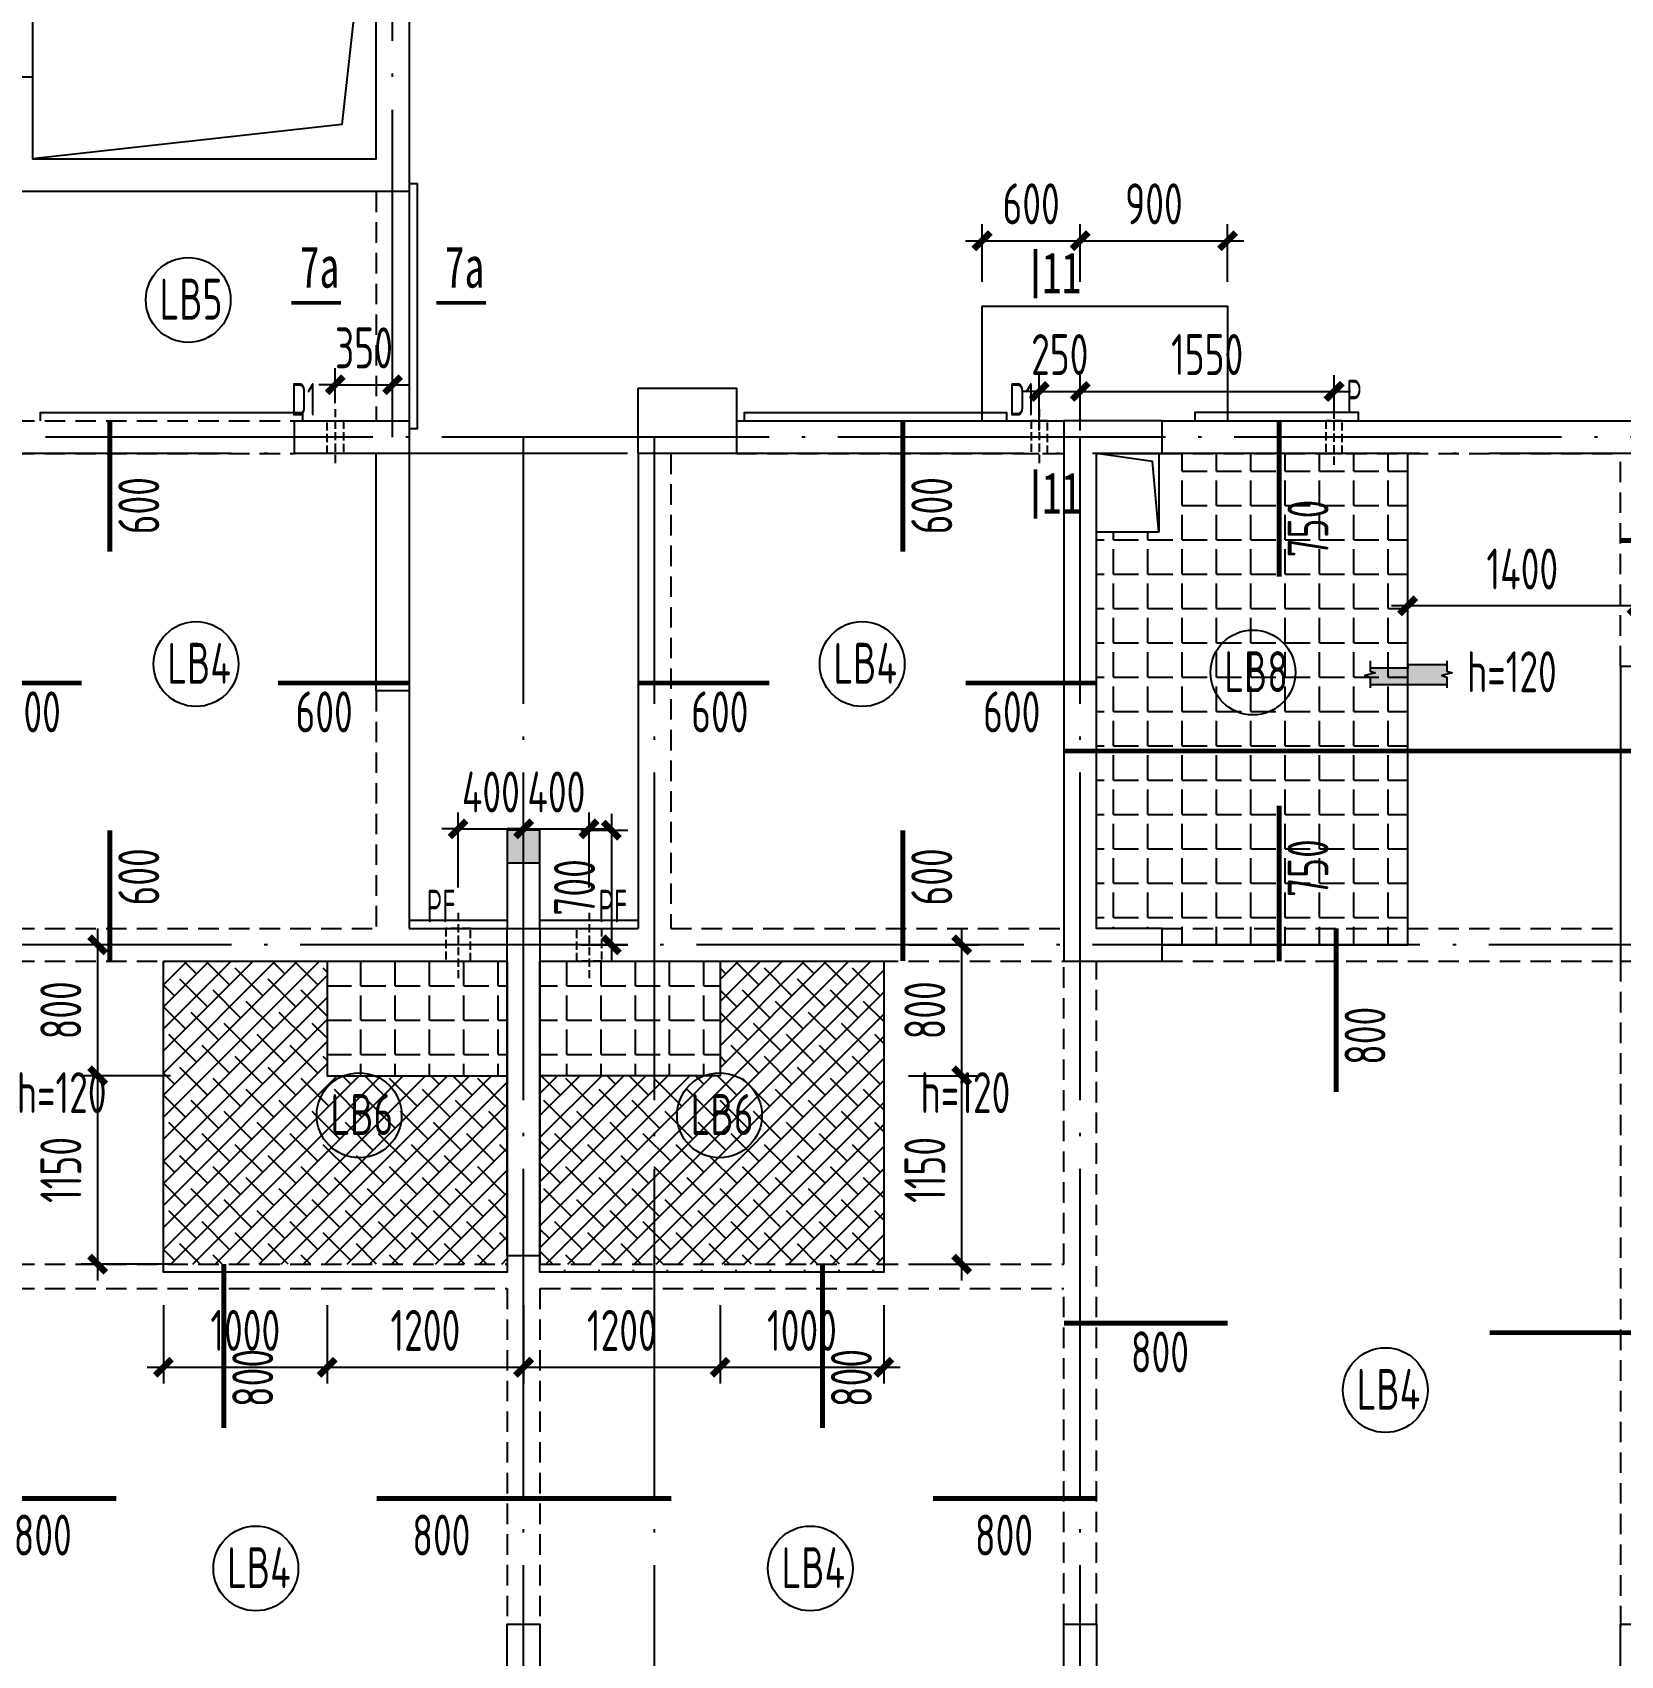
# Model space of a CAD drawing. Extents: x -173820 to 521180, y -715739 to 158231.
# Drawn here: x 18530 to 28230, y 70069 to 79982 of the extents above; entities that cross this region are included whole.
import ezdxf
from ezdxf.enums import TextEntityAlignment as Align

# ---------------------------------------------------------------- set-up
doc = ezdxf.new("R2010")
doc.units = 0
doc.header["$LTSCALE"] = 1000
for name, pattern in [('DASH', [0.35, 0.25, -0.1]), ('DOTE', [2.42, 2, -0.2, 0.02, -0.2]), ('HIDDEN2', [0.1875, 0.125, -0.0625])]:
    doc.linetypes.add(name, pattern=pattern)
for name, color, linetype in [('A-线脚看线', 9, 'Continuous'), ('A-设备穿墙洞', 161, 'Continuous'), ('AXIS', 1, 'DOTE'), ('DIM', 3, 'Continuous'), ('DIM1', 3, 'Continuous'), ('JG1', 3, 'Continuous'), ('填充', 8, 'Continuous'), ('墙', 6, 'Continuous'), ('挑板', 3, 'Continuous'), ('板筋', 6, 'Continuous'), ('柱', 2, 'Continuous'), ('梁', 4, 'HIDDEN2'), ('模板线', 3, 'Continuous'), ('洞口', 5, 'Continuous'), ('钢筋_文字', 7, 'Continuous'), ('钢筋长度标注', 7, 'Continuous')]:
    doc.layers.add(name, color=color, linetype=linetype)
doc.styles.add('TSSD_BOLD', font='tssdeng2.shx', dxfattribs={"width": 0.7, "height": 250, "bigfont": 'CHINA.shx'})
doc.styles.add('TSSD_Dimension', font='tssdeng.shx', dxfattribs={"width": 0.7, "bigfont": 'Hztxt.shx'})
doc.styles.add('zzt', font='tssdeng.shx', dxfattribs={"width": 0.7, "height": 300, "bigfont": 'tssdchn.shx'})
doc.styles.add('钢筋长度', font='tssdeng.shx', dxfattribs={"width": 0.7, "height": 300, "bigfont": 'tssdchn.shx'})
doc.styles.add('黑体', font='simhei.ttf', dxfattribs={"width": 0.8})
doc.dimstyles.new('TSSD_100_100', dxfattribs={"dimtxt": 250, "dimasz": 100, "dimexe": 100, "dimexo": 250, "dimgap": 100, "dimtad": 1, "dimdec": 0, "dimzin": 0, "dimdsep": 46, "dimtxsty": 'TSSD_Dimension', "dimblk": 'ARCHTICK', "dimcen": 0, "dimdle": 100, "dimclrd": 3, "dimclre": 3, "dimclrt": 7, "dimadec": 0, "dimazin": 0, "dimtfac": 1, "dimtdec": 0, "dimtix": 1, "dimtmove": 2, "dimatfit": 3, "dimfxl": 0, "dimtolj": 1, "dimtzin": 0, "dimarcsym": 0})
pattern_1 = [(0, (-5670, 68710), (0, 209.55), [152.4, -57.15]), (90, (-5670, 68710), (-209.55, 1e-14), [152.4, -57.15])]
pattern_2 = [(45, (0, 68710), (-67.35192, 67.35192), []), (135, (0, 68710), (-202.05576, 67.35192), [238.125, -142.875])]
pattern_3 = [(0, (-3e-11, 68710), (0, 209.55), [152.4, -57.15]), (90, (-3e-11, 68710), (-209.55, 1e-14), [152.4, -57.15])]

# ---------------------------------------------------------------- blocks, each defined once
blk = doc.blocks.new('_ArchTick')
at = {"color": 4, "linetype": 'ByBlock', "const_width": 0.4}
blk.add_lwpolyline([(-0.5, -0.5), (0.5, 0.5)], dxfattribs=at)
blk = doc.blocks.new('*D1277')
at = {"layer": 'Defpoints', "color": 0}
for p in [(26930, 76480), (26930, 75830), (28330, 75830)]:
    blk.add_point(p, dxfattribs=at)
at = {"layer": 'DIM', "color": 3, "lineweight": -2}
for p, q in [((26930, 76080), (26930, 76580)), ((28330, 76080), (28330, 76580)), ((28430, 76480), (26830, 76480))]:
    blk.add_line(p, q, dxfattribs=at)
at = {"layer": 'DIM', "color": 3, "lineweight": -2, "xscale": 100, "yscale": 100, "zscale": 100, "rotation": 180}
blk.add_blockref('_ArchTick', (26930, 76480), dxfattribs=at)
at = {"layer": 'DIM', "color": 3, "lineweight": -2, "xscale": 100, "yscale": 100, "zscale": 100}
blk.add_blockref('_ArchTick', (28330, 76480), dxfattribs=at)
at = {"layer": 'DIM', "color": 7, "insert": (27630, 76705), "char_height": 250, "attachment_point": 5, "style": 'TSSD_Dimension'}
blk.add_mtext('\\A1;1400', dxfattribs=at)
blk = doc.blocks.new('*D1258')
at = {"layer": 'Defpoints', "color": 0}
for p in [(24930, 78710), (24330, 78209.2), (24930, 78209.2)]:
    blk.add_point(p, dxfattribs=at)
at = {"layer": 'DIM', "color": 3, "lineweight": -2}
for p, q in [((24330, 78459.2), (24330, 78810)), ((24930, 78459.2), (24930, 78810)), ((24230, 78710), (25030, 78710))]:
    blk.add_line(p, q, dxfattribs=at)
at = {"layer": 'DIM', "color": 3, "lineweight": -2, "xscale": 100, "yscale": 100, "zscale": 100, "rotation": 180}
blk.add_blockref('_ArchTick', (24330, 78710), dxfattribs=at)
at = {"layer": 'DIM', "color": 3, "lineweight": -2, "xscale": 100, "yscale": 100, "zscale": 100}
blk.add_blockref('_ArchTick', (24930, 78710), dxfattribs=at)
at = {"layer": 'DIM', "color": 7, "insert": (24630, 78935), "char_height": 250, "attachment_point": 5, "style": 'TSSD_Dimension'}
blk.add_mtext('\\A1;600', dxfattribs=at)
blk = doc.blocks.new('*D1257')
at = {"layer": 'Defpoints', "color": 0}
for p in [(25830, 78710), (24930, 78209.2), (25830, 78209.2)]:
    blk.add_point(p, dxfattribs=at)
at = {"layer": 'DIM', "color": 3, "lineweight": -2}
for p, q in [((24930, 78459.2), (24930, 78810)), ((25830, 78459.2), (25830, 78810)), ((24830, 78710), (25930, 78710))]:
    blk.add_line(p, q, dxfattribs=at)
at = {"layer": 'DIM', "color": 3, "lineweight": -2, "xscale": 100, "yscale": 100, "zscale": 100, "rotation": 180}
blk.add_blockref('_ArchTick', (24930, 78710), dxfattribs=at)
at = {"layer": 'DIM', "color": 3, "lineweight": -2, "xscale": 100, "yscale": 100, "zscale": 100}
blk.add_blockref('_ArchTick', (25830, 78710), dxfattribs=at)
at = {"layer": 'DIM', "color": 7, "insert": (25380, 78935), "char_height": 250, "attachment_point": 5, "style": 'TSSD_Dimension'}
blk.add_mtext('\\A1;900', dxfattribs=at)
blk = doc.blocks.new('*D1194')
at = {"layer": 'Defpoints', "color": 0}
for p in [(21630, 75110, 0), (21630, 74410), (22066, 74410)]:
    blk.add_point(p, dxfattribs=at)
at = {"layer": 'DIM', "color": 3, "lineweight": -2}
for p, q in [((22066, 75210), (22066, 74310)), ((21880, 75110), (22166, 75110)), ((21880, 74410), (22166, 74410))]:
    blk.add_line(p, q, dxfattribs=at)
at = {"layer": 'DIM', "color": 3, "lineweight": -2, "xscale": 100, "yscale": 100, "zscale": 100}
for p, rotation in [((22066, 75110), 90), ((22066, 74410), 270)]:
    blk.add_blockref('_ArchTick', p, dxfattribs=dict(at, rotation=rotation))
at = {"layer": 'DIM', "color": 7, "insert": (21841, 74760), "char_height": 250, "attachment_point": 5, "rotation": 90, "style": 'TSSD_Dimension'}
blk.add_mtext('\\A1;700', dxfattribs=at)
blk = doc.blocks.new('$1292675')
at = {"layer": 'JG1'}
blk.add_hatch(color=8, dxfattribs=at).paths.add_polyline_path([(502.1, 20), (502.1, 63.7), (470, 74.2), (534.2, 90.8), (502.1, 101.2), (502.1, 140), (262.1, 140), (262.1, 120), (32.1, 120), (32.1, 101.2), (64.2, 90.8), (0, 74.2), (32.1, 63.7), (32.1, 20)])
for p, q in [((262.1, 120), (32.1, 120)), ((502.1, 140), (262.1, 140)), ((262.1, 140), (262.1, 120)), ((32.1, 20), (502.1, 20))]:
    blk.add_line(p, q, dxfattribs=at)
for points in [[(32.1, 165), (32.1, 101.2), (64.2, 90.8), (0, 74.2), (32.1, 63.7), (32.1, 0)], [(502.1, 165), (502.1, 101.2), (534.2, 90.8), (470, 74.2), (502.1, 63.7), (502.1, 0)]]:
    blk.add_lwpolyline(points, dxfattribs=at)
blk = doc.blocks.new('*D1089')
at = {"layer": 'Defpoints', "color": 0}
for p in [(19330, 72460), (20330, 72460), (20330, 71830)]:
    blk.add_point(p, dxfattribs=at)
at = {"layer": 'DIM', "color": 3, "lineweight": -2}
for p, q in [((19330, 72210), (19330, 71730)), ((20330, 72210), (20330, 71730)), ((19230, 71830), (20430, 71830))]:
    blk.add_line(p, q, dxfattribs=at)
at = {"layer": 'DIM', "color": 3, "lineweight": -2, "xscale": 100, "yscale": 100, "zscale": 100, "rotation": 180}
blk.add_blockref('_ArchTick', (19330, 71830), dxfattribs=at)
at = {"layer": 'DIM', "color": 3, "lineweight": -2, "xscale": 100, "yscale": 100, "zscale": 100}
blk.add_blockref('_ArchTick', (20330, 71830), dxfattribs=at)
at = {"layer": 'DIM', "color": 7, "insert": (19830, 72055), "char_height": 250, "attachment_point": 5, "style": 'TSSD_Dimension'}
blk.add_mtext('\\A1;1000', dxfattribs=at)
blk = doc.blocks.new('*D1088')
at = {"layer": 'Defpoints', "color": 0}
for p in [(21530, 72460), (22730, 72460), (22730, 71830)]:
    blk.add_point(p, dxfattribs=at)
at = {"layer": 'DIM', "color": 3, "lineweight": -2}
for p, q in [((21530, 72210), (21530, 71730)), ((22730, 72210), (22730, 71730)), ((21430, 71830), (22830, 71830))]:
    blk.add_line(p, q, dxfattribs=at)
at = {"layer": 'DIM', "color": 3, "lineweight": -2, "xscale": 100, "yscale": 100, "zscale": 100, "rotation": 180}
blk.add_blockref('_ArchTick', (21530, 71830), dxfattribs=at)
at = {"layer": 'DIM', "color": 3, "lineweight": -2, "xscale": 100, "yscale": 100, "zscale": 100}
blk.add_blockref('_ArchTick', (22730, 71830), dxfattribs=at)
at = {"layer": 'DIM', "color": 7, "insert": (22130, 72055), "char_height": 250, "attachment_point": 5, "style": 'TSSD_Dimension'}
blk.add_mtext('\\A1;1200', dxfattribs=at)
blk = doc.blocks.new('*D1087')
at = {"layer": 'Defpoints', "color": 0}
for p in [(18928.5, 73610), (19622.6, 73610), (19622.6, 72460)]:
    blk.add_point(p, dxfattribs=at)
at = {"layer": 'DIM', "color": 3, "lineweight": -2}
for p, q in [((18928.5, 72360), (18928.5, 73710)), ((19372.6, 73610), (18828.5, 73610)), ((19372.6, 72460), (18828.5, 72460))]:
    blk.add_line(p, q, dxfattribs=at)
at = {"layer": 'DIM', "color": 3, "lineweight": -2, "xscale": 100, "yscale": 100, "zscale": 100}
for p, rotation in [((18928.5, 73610), 90), ((18928.5, 72460), 270)]:
    blk.add_blockref('_ArchTick', p, dxfattribs=dict(at, rotation=rotation))
at = {"layer": 'DIM', "color": 7, "insert": (18703.5, 73035), "char_height": 250, "attachment_point": 5, "rotation": 90, "style": 'TSSD_Dimension'}
blk.add_mtext('\\A1;1150', dxfattribs=at)
blk = doc.blocks.new('*D1086')
at = {"layer": 'Defpoints', "color": 0}
for p in [(18928.5, 74410), (19622.6, 74410), (19622.6, 73610)]:
    blk.add_point(p, dxfattribs=at)
at = {"layer": 'DIM', "color": 3, "lineweight": -2}
for p, q in [((18928.5, 73510), (18928.5, 74510)), ((19372.6, 74410), (18828.5, 74410)), ((19372.6, 73610), (18828.5, 73610))]:
    blk.add_line(p, q, dxfattribs=at)
at = {"layer": 'DIM', "color": 3, "lineweight": -2, "xscale": 100, "yscale": 100, "zscale": 100}
for p, rotation in [((18928.5, 74410), 90), ((18928.5, 73610), 270)]:
    blk.add_blockref('_ArchTick', p, dxfattribs=dict(at, rotation=rotation))
at = {"layer": 'DIM', "color": 7, "insert": (18703.5, 74010), "char_height": 250, "attachment_point": 5, "rotation": 90, "style": 'TSSD_Dimension'}
blk.add_mtext('\\A1;800', dxfattribs=at)
blk = doc.blocks.new('*D1085')
at = {"layer": 'Defpoints', "color": 0}
for p in [(23630.5, 73610), (24205.8, 73610), (23630.5, 72460)]:
    blk.add_point(p, dxfattribs=at)
at = {"layer": 'DIM', "color": 3, "lineweight": -2}
for p, q in [((24205.8, 72360), (24205.8, 73710)), ((23880.5, 73610), (24305.8, 73610)), ((23880.5, 72460), (24305.8, 72460))]:
    blk.add_line(p, q, dxfattribs=at)
at = {"layer": 'DIM', "color": 3, "lineweight": -2, "xscale": 100, "yscale": 100, "zscale": 100}
for p, rotation in [((24205.8, 73610), 90), ((24205.8, 72460), 270)]:
    blk.add_blockref('_ArchTick', p, dxfattribs=dict(at, rotation=rotation))
at = {"layer": 'DIM', "color": 7, "insert": (23980.8, 73035), "char_height": 250, "attachment_point": 5, "rotation": 90, "style": 'TSSD_Dimension'}
blk.add_mtext('\\A1;1150', dxfattribs=at)
blk = doc.blocks.new('*D1084')
at = {"layer": 'Defpoints', "color": 0}
for p in [(23630.5, 74410), (24205.8, 74410), (23630.5, 73610)]:
    blk.add_point(p, dxfattribs=at)
at = {"layer": 'DIM', "color": 3, "lineweight": -2}
for p, q in [((24205.8, 73510), (24205.8, 74510)), ((23880.5, 74410), (24305.8, 74410)), ((23880.5, 73610), (24305.8, 73610))]:
    blk.add_line(p, q, dxfattribs=at)
at = {"layer": 'DIM', "color": 3, "lineweight": -2, "xscale": 100, "yscale": 100, "zscale": 100}
for p, rotation in [((24205.8, 74410), 90), ((24205.8, 73610), 270)]:
    blk.add_blockref('_ArchTick', p, dxfattribs=dict(at, rotation=rotation))
at = {"layer": 'DIM', "color": 7, "insert": (23980.8, 74010), "char_height": 250, "attachment_point": 5, "rotation": 90, "style": 'TSSD_Dimension'}
blk.add_mtext('\\A1;800', dxfattribs=at)
blk = doc.blocks.new('*D1083')
at = {"layer": 'Defpoints', "color": 0}
for p in [(20330, 72460), (21530, 72460), (21530, 71830)]:
    blk.add_point(p, dxfattribs=at)
at = {"layer": 'DIM', "color": 3, "lineweight": -2}
for p, q in [((20330, 72210), (20330, 71730)), ((21530, 72210), (21530, 71730)), ((20230, 71830), (21630, 71830))]:
    blk.add_line(p, q, dxfattribs=at)
at = {"layer": 'DIM', "color": 3, "lineweight": -2, "xscale": 100, "yscale": 100, "zscale": 100, "rotation": 180}
blk.add_blockref('_ArchTick', (20330, 71830), dxfattribs=at)
at = {"layer": 'DIM', "color": 3, "lineweight": -2, "xscale": 100, "yscale": 100, "zscale": 100}
blk.add_blockref('_ArchTick', (21530, 71830), dxfattribs=at)
at = {"layer": 'DIM', "color": 7, "insert": (20930, 72055), "char_height": 250, "attachment_point": 5, "style": 'TSSD_Dimension'}
blk.add_mtext('\\A1;1200', dxfattribs=at)
blk = doc.blocks.new('*D1082')
at = {"layer": 'Defpoints', "color": 0}
for p in [(22730, 72460), (23730, 72460), (23730, 71830)]:
    blk.add_point(p, dxfattribs=at)
at = {"layer": 'DIM', "color": 3, "lineweight": -2}
for p, q in [((22730, 72210), (22730, 71730)), ((23730, 72210), (23730, 71730)), ((22630, 71830), (23830, 71830))]:
    blk.add_line(p, q, dxfattribs=at)
at = {"layer": 'DIM', "color": 3, "lineweight": -2, "xscale": 100, "yscale": 100, "zscale": 100, "rotation": 180}
blk.add_blockref('_ArchTick', (22730, 71830), dxfattribs=at)
at = {"layer": 'DIM', "color": 3, "lineweight": -2, "xscale": 100, "yscale": 100, "zscale": 100}
blk.add_blockref('_ArchTick', (23730, 71830), dxfattribs=at)
at = {"layer": 'DIM', "color": 7, "insert": (23230, 72055), "char_height": 250, "attachment_point": 5, "style": 'TSSD_Dimension'}
blk.add_mtext('\\A1;1000', dxfattribs=at)
blk = doc.blocks.new('$18727')
at = {"layer": '模板线', "color": 4, "const_width": 22.7}
for points in [[(0, 1647.6), (0, 1345.2)], [(0, 302.4), (0, 0)]]:
    blk.add_lwpolyline(points, dxfattribs=at)
at = {"layer": '模板线', "color": 0, "style": '黑体', "width": 0.7}
for p in [(160, 1503.2), (160, 158)]:
    blk.add_text('11', height=252, dxfattribs=at).set_placement(p, align=Align.MIDDLE_CENTER)
blk = doc.blocks.new('$1109386')
at = {"layer": '模板线', "color": 4, "const_width": 22.7}
for points in [[(0, 0), (302.4, 0)], [(885.9, 0), (1188.3, 0)]]:
    blk.add_lwpolyline(points, dxfattribs=at)
at = {"layer": '模板线', "color": 0, "style": '黑体', "width": 0.7}
for p in [(171.6, 219.9), (1057.4, 219.9)]:
    blk.add_text('7a', height=252, dxfattribs=at).set_placement(p, align=Align.MIDDLE_CENTER)
blk = doc.blocks.new('$1783196')
at = {"layer": 'AXIS'}
for p, q in [((31634.9, 14788.4), (31634.9, 27859.5)), ((46034.9, 14788.3), (4360, 14788.3)), ((32434.9, 3480), (32434.9, 14788.3)), ((33234.9, 3480), (33234.9, 14788.3)), ((35834.9, 3480), (35834.9, 14788.3)), ((54849.9, 14688.3), (4360, 14688.3)), ((54849.9, 11688.3), (4360, 11688.3))]:
    blk.add_line(p, q, dxfattribs=at)
blk = doc.blocks.new('$1466424')
at = {"layer": '板筋', "const_width": 30}
for points in [[(24773.2, 9803.7), (24773.2, 10603.7)], [(29616.6, 9803.7), (29616.6, 10603.7)], [(31914.6, 9652.5), (31914.6, 10602.5)], [(34000, 9872.9), (34700, 9872.9)], [(23800.1, 9002.6), (24600.1, 9002.6)], [(25800.1, 9002.7), (26600.1, 9002.7)], [(28000, 9002.6), (28800, 9002.6)], [(30000, 9002.7), (30800, 9002.7)], [(30599.9, 8587.1), (34200, 8587.1)], [(31914.6, 7302.5), (31914.6, 8252.5)], [(24773.2, 7303.7), (24773.2, 8103.7)], [(29616.6, 7303.7), (29616.6, 8103.7)], [(32263.1, 6503.7), (32263.1, 7503.7)], [(30599.9, 5093.6), (31599.9, 5093.6)], [(33200.1, 5035), (35000.1, 5035)], [(23812.3, 4022.8), (24812.3, 4022.8)], [(26401.5, 4022.8), (28201.5, 4022.8)], [(29800.1, 4022.7), (30800.1, 4022.7)]]:
    blk.add_lwpolyline(points, dxfattribs=at)
at = {"layer": '板筋', "const_width": 30, "elevation": 0}
for points in [[(25469, 4453.7), (25469, 5453.7)], [(29125.9, 4453.7), (29125.9, 5453.7)]]:
    blk.add_lwpolyline(points, dxfattribs=at)
at = {"layer": '钢筋_文字'}
for centre in [(25251.5, 11341.8, 0), (25299.1, 9117.9, 0), (29367.8, 9117.9, 0), (31754.6, 9066.8, 0), (26295.6, 6362.4, 0), (28496.3, 6362.4, 0), (32563.8, 4684.1, 0), (25664.5, 3595, 0), (29050.8, 3595, 0)]:
    blk.add_circle(centre, 259.2, dxfattribs=at)
at = {"layer": '钢筋_文字', "style": 'TSSD_BOLD', "width": 0.7}
for s, p in [('LB5', (25076.5, 11221.6, 0)), ('LB4', (25124.1, 8997.8, 0)), ('LB4', (29192.8, 8997.8, 0)), ('LB8', (31579.6, 8946.6, 0)), ('LB6', (26120.6, 6242.2, 0)), ('LB6', (28321.3, 6242.2, 0)), ('LB4', (32388.8, 4563.9, 0)), ('LB4', (25489.5, 3474.8, 0)), ('LB4', (28875.8, 3474.8, 0))]:
    blk.add_text(s, height=250, dxfattribs=at).set_placement(p)
at = {"layer": '钢筋_文字', "color": 7, "linetype": 'Continuous', "style": 'TSSD_BOLD', "width": 0.7}
for p in [(32955.9, 8945.8, 0), (24098, 6375.8, 0), (29618, 6375.8, 0)]:
    blk.add_text(' h=120', height=250, dxfattribs=at).set_placement(p)
at = {"layer": '钢筋长度标注', "style": '钢筋长度', "width": 0.7}
for s, p in [('600', (25074.7, 9910.4)), ('600', (29918.1, 9910.4)), ('750', (32216.1, 9769.3)), ('750', (32216.1, 7695.8)), ('600', (25074.7, 7643.4)), ('600', (29918.1, 7643.4)), ('800', (32564.6, 6670.4)), ('800', (25770.5, 4580.9, 0)), ('800', (29427.4, 4580.9, 0))]:
    blk.add_text(s, height=250, rotation=90, dxfattribs=at).set_placement(p)
for s, p in [('600', (24123.8, 8701.1)), ('600', (25906.8, 8701.1)), ('600', (28323.7, 8701.1)), ('600', (30106.7, 8701.1)), ('800', (31009.2, 4792.1)), ('800', (24185.4, 3673.7)), ('800', (26620.4, 3673.7)), ('800', (30056.7, 3673.6))]:
    blk.add_text(s, height=250, dxfattribs=at).set_placement(p)
blk = doc.blocks.new('$1642317')
at = {"layer": '洞口'}
blk.add_lwpolyline([(30980, 2170), (30600, 2170), (30600, 2650), (30980, 2650)], close=True, dxfattribs=at)
blk.add_lwpolyline([(30980, 2170), (30942, 2602), (30600, 2650)], dxfattribs=at)
blk = doc.blocks.new('$133032')
at = {"layer": '挑板'}
blk.add_lwpolyline([(30100, 10700), (30100, 11400), (31600, 11400), (31600, 10700)], dxfattribs=at)
blk = doc.blocks.new('$1457958')
at = {"layer": '柱'}
blk.add_hatch(color=8, dxfattribs=at).paths.add_polyline_path([(0, 200), (0, 0), (200, 0), (200, 200)])
at = {"layer": '柱', "color": 3, "elevation": 0}
blk.add_lwpolyline([(0, 200), (0, 0), (200, 0), (200, 200)], close=True, dxfattribs=at)
blk = doc.blocks.new('$1222607')
at = {"layer": '柱'}
blk.add_blockref('$1457958', (27200, 8000), dxfattribs=at)
blk = doc.blocks.new('$1413619')
at = {"layer": 'A-线脚看线', "color": 5, "elevation": 0}
for points in [[(26650, 12100), (26700, 12100), (26700, 10600), (26650, 10600)], [(24400, 10650), (24400, 10700), (26000, 10700), (26000, 10650)], [(28700, 10650), (28700, 10700), (30300, 10700), (30300, 10650)], [(32450.1, 10650), (32450.1, 10700), (31450.1, 10700), (31450.1, 10650)], [(26650, 7600), (27250, 7600)], [(27450, 7600), (28050, 7600)]]:
    blk.add_lwpolyline(points, dxfattribs=at)
blk = doc.blocks.new('$1427617')
at = {"layer": 'A-设备穿墙洞', "linetype": 'DASH', "ltscale": 0.2, "elevation": 0}
for points in [[(2825, 9356.8), (2825, 9018.2)], [(4625, 9017.2), (4625, 9352.4)], [(75, 6281.4), (75, 5880.8)], [(2825, 556.8), (2825, 218.2)]]:
    blk.add_lwpolyline(points, dxfattribs=at)
for points in [[(2775, 9085.4), (2875, 9085.4), (2875, 9285.4), (2775, 9285.4)], [(4575, 9085.4), (4675, 9085.4), (4675, 9285.4), (4575, 9285.4)], [(0, 6185.4), (150, 6185.4), (150, 5985.4), (0, 5985.4)], [(2775, 285.4), (2875, 285.4), (2875, 485.4), (2775, 485.4)]]:
    blk.add_lwpolyline(points, close=True, dxfattribs=at)
at = {"layer": 'A-设备穿墙洞', "linetype": 'DASH', "ltscale": 0.2}
for points in [[(3325, 556.8), (3325, 218.2)], [(2903.6, 135.4), (3142.1, 135.4)]]:
    blk.add_lwpolyline(points, dxfattribs=at)
for points in [[(3275, 285.4), (3375, 285.4), (3375, 485.4), (3275, 485.4)], [(3075, 85.4), (3075, 185.4), (2975, 185.4), (2975, 85.4)]]:
    blk.add_lwpolyline(points, close=True, dxfattribs=at)
at = {"layer": 'A-设备穿墙洞', "color": 7, "linetype": 'DASH', "ltscale": 0.2, "style": 'zzt', "width": 0.6}
for s, p in [('D1', (2640.3, 9316.4, 0)), ('P', (4700.5, 9336.5, 0)), ('PF', (132.1, 6221.6, 0)), ('D1', (2649.1, 528.4, 0)), ('D2', (3350.6, 536, 0)), ('D2', (3220.2, -15.4, 0))]:
    blk.add_text(s, height=200, dxfattribs=at).set_placement(p)
blk = doc.blocks.new('*D11672')
at = {"layer": 'Defpoints', "color": 0}
for p in [(28200.2, 6955.9), (27800.2, 6347.9, 0), (28200.2, 6347.9, 0)]:
    blk.add_point(p, dxfattribs=at)
at = {"layer": 'DIM1', "color": 3, "lineweight": -2}
for p, q in [((27800.2, 6597.9), (27800.2, 7055.9)), ((28200.2, 6597.9), (28200.2, 7055.9)), ((27800.2, 6955.9), (27700.2, 6955.9)), ((27800.2, 6955.9), (28200.2, 6955.9)), ((28200.2, 6955.9), (28300.2, 6955.9))]:
    blk.add_line(p, q, dxfattribs=at)
at = {"layer": 'DIM1', "color": 3, "lineweight": -2, "xscale": 100, "yscale": 100, "zscale": 100}
blk.add_blockref('_ArchTick', (27800.2, 6955.9), dxfattribs=at)
at = {"layer": 'DIM1', "color": 3, "lineweight": -2, "xscale": 100, "yscale": 100, "zscale": 100, "rotation": 180}
blk.add_blockref('_ArchTick', (28200.2, 6955.9), dxfattribs=at)
at = {"layer": 'DIM1', "color": 7, "insert": (28000.2, 7180.9), "char_height": 250, "attachment_point": 5, "style": 'TSSD_Dimension'}
blk.add_mtext('\\A1;400', dxfattribs=at)
blk = doc.blocks.new('*D11673')
at = {"layer": 'Defpoints', "color": 0}
for p in [(28600.2, 6955.9), (28200.2, 6347.9, 0), (28600.2, 6347.9, 0)]:
    blk.add_point(p, dxfattribs=at)
at = {"layer": 'DIM1', "color": 3, "lineweight": -2}
for p, q in [((28200.2, 6597.9), (28200.2, 7055.9)), ((28600.2, 6597.9), (28600.2, 7055.9)), ((28200.2, 6955.9), (28100.2, 6955.9)), ((28200.2, 6955.9), (28600.2, 6955.9)), ((28600.2, 6955.9), (28700.2, 6955.9))]:
    blk.add_line(p, q, dxfattribs=at)
at = {"layer": 'DIM1', "color": 3, "lineweight": -2, "xscale": 100, "yscale": 100, "zscale": 100}
blk.add_blockref('_ArchTick', (28200.2, 6955.9), dxfattribs=at)
at = {"layer": 'DIM1', "color": 3, "lineweight": -2, "xscale": 100, "yscale": 100, "zscale": 100, "rotation": 180}
blk.add_blockref('_ArchTick', (28600.2, 6955.9), dxfattribs=at)
at = {"layer": 'DIM1', "color": 7, "insert": (28400.2, 7180.9), "char_height": 250, "attachment_point": 5, "style": 'TSSD_Dimension'}
blk.add_mtext('\\A1;400', dxfattribs=at)
blk = doc.blocks.new('*D11674')
at = {"layer": 'Defpoints', "color": 0}
for p in [(31600.2, 9627.6), (31350.2, 9138.5, 0), (31600.2, 9138.5, 0)]:
    blk.add_point(p, dxfattribs=at)
at = {"layer": 'DIM1', "color": 3, "lineweight": -2}
for p, q in [((31350.2, 9388.5), (31350.2, 9727.6)), ((31600.2, 9388.5), (31600.2, 9727.6)), ((31350.2, 9627.6), (31250.2, 9627.6)), ((31350.2, 9627.6), (31600.2, 9627.6)), ((31600.2, 9627.6), (31700.2, 9627.6))]:
    blk.add_line(p, q, dxfattribs=at)
at = {"layer": 'DIM1', "color": 3, "lineweight": -2, "xscale": 100, "yscale": 100, "zscale": 100}
blk.add_blockref('_ArchTick', (31350.2, 9627.6), dxfattribs=at)
at = {"layer": 'DIM1', "color": 3, "lineweight": -2, "xscale": 100, "yscale": 100, "zscale": 100, "rotation": 180}
blk.add_blockref('_ArchTick', (31600.2, 9627.6), dxfattribs=at)
at = {"layer": 'DIM1', "color": 7, "insert": (31475.2, 9852.6), "char_height": 250, "attachment_point": 5, "style": 'TSSD_Dimension'}
blk.add_mtext('\\A1;250', dxfattribs=at)
blk = doc.blocks.new('*D11675')
at = {"layer": 'Defpoints', "color": 0}
for p in [(33150.2, 9627.6), (33150.2, 9238.5, 0), (31600.2, 9138.5, 0)]:
    blk.add_point(p, dxfattribs=at)
at = {"layer": 'DIM1', "color": 3, "lineweight": -2}
for p, q in [((31600.2, 9388.5), (31600.2, 9727.6)), ((33150.2, 9488.5), (33150.2, 9727.6)), ((31500.2, 9627.6), (33250.2, 9627.6))]:
    blk.add_line(p, q, dxfattribs=at)
at = {"layer": 'DIM1', "color": 3, "lineweight": -2, "xscale": 100, "yscale": 100, "zscale": 100, "rotation": 180}
blk.add_blockref('_ArchTick', (31600.2, 9627.6), dxfattribs=at)
at = {"layer": 'DIM1', "color": 3, "lineweight": -2, "xscale": 100, "yscale": 100, "zscale": 100}
blk.add_blockref('_ArchTick', (33150.2, 9627.6), dxfattribs=at)
at = {"layer": 'DIM1', "color": 7, "insert": (32375.2, 9852.6), "char_height": 250, "attachment_point": 5, "style": 'TSSD_Dimension'}
blk.add_mtext('\\A1;1550', dxfattribs=at)
blk = doc.blocks.new('*D11693')
at = {"layer": 'Defpoints', "color": 0}
for p in [(27400.2, 9668.4), (27049.8, 9306.6), (27400.2, 9306.6)]:
    blk.add_point(p, dxfattribs=at)
at = {"layer": 'DIM1', "color": 3, "lineweight": -2}
for p, q in [((27049.8, 9556.6), (27049.8, 9768.4)), ((27400.2, 9556.6), (27400.2, 9768.4)), ((27049.8, 9668.4), (26949.8, 9668.4)), ((27049.8, 9668.4), (27400.2, 9668.4)), ((27400.2, 9668.4), (27500.2, 9668.4))]:
    blk.add_line(p, q, dxfattribs=at)
at = {"layer": 'DIM1', "color": 3, "lineweight": -2, "xscale": 100, "yscale": 100, "zscale": 100}
blk.add_blockref('_ArchTick', (27049.8, 9668.4), dxfattribs=at)
at = {"layer": 'DIM1', "color": 3, "lineweight": -2, "xscale": 100, "yscale": 100, "zscale": 100, "rotation": 180}
blk.add_blockref('_ArchTick', (27400.2, 9668.4), dxfattribs=at)
at = {"layer": 'DIM1', "color": 7, "insert": (27225, 9893.4), "char_height": 250, "attachment_point": 5, "style": 'TSSD_Dimension'}
blk.add_mtext('\\A1;350', dxfattribs=at)
blk = doc.blocks.new('$1186913')
at = {"layer": 'A-设备穿墙洞', "linetype": 'DASH', "ltscale": 0.2, "elevation": 0}
for points in [[(27049.8, 9519.2), (27049.8, 9180.7)], [(27800.2, 6443.9), (27800.2, 6043.3)]]:
    blk.add_lwpolyline(points, dxfattribs=at)
for points in [[(27099.8, 9247.9), (26999.8, 9247.9), (26999.8, 9447.9), (27099.8, 9447.9)], [(27875.2, 6347.9), (27725.2, 6347.9), (27725.2, 6147.9), (27875.2, 6147.9)]]:
    blk.add_lwpolyline(points, close=True, dxfattribs=at)
at = {"layer": 'A-设备穿墙洞'}
blk.add_blockref('$1427617', (28525.2, 162.5), dxfattribs=at)
at = {"layer": 'A-设备穿墙洞', "color": 7, "linetype": 'DASH', "ltscale": 0.2, "style": 'zzt', "width": 0.6}
for s, p in [('D1', (26778.7, 9478.9, 0)), ('PF', (27608.5, 6384, 0))]:
    blk.add_text(s, height=200, dxfattribs=at).set_placement(p)
at = {"layer": 'DIM1'}
for base, p1, p2, picture, middle in [((27400.2, 9668.4, 0), (27049.8, 9306.6, 0), (27400.2, 9306.6, 0), '*D11693', (27225, 9893.4, 0)), ((31600.2, 9627.6), (31350.2, 9138.5, 0), (31600.2, 9138.5, 0), '*D11674', (31475.2, 9852.6)), ((33150.2, 9627.6), (31600.2, 9138.5, 0), (33150.2, 9238.5, 0), '*D11675', (32375.2, 9852.6)), ((28200.2, 6955.9), (27800.2, 6347.9, 0), (28200.2, 6347.9, 0), '*D11672', (28000.2, 7180.9)), ((28600.2, 6955.9), (28200.2, 6347.9, 0), (28600.2, 6347.9, 0), '*D11673', (28400.2, 7180.9))]:
    dim = blk.add_linear_dim(base=base, p1=p1, p2=p2, dimstyle='TSSD_100_100', dxfattribs=at)
    dim.commit()
    dim.dimension.update_dxf_attribs({"geometry": picture, "text_midpoint": middle})

msp = doc.modelspace()

# ---------------------------------------------------------------- hatches: boundary and pattern name
at = {"layer": 'JG1'}
h = msp.add_hatch(dxfattribs=at)
h.set_pattern_fill('ANSI38,_O', color=8, scale=30)
h.set_pattern_definition(pattern_2)
h.paths.add_polyline_path([(21430, 72460), (21430, 72510), (21430, 73610), (20330, 73610), (20330, 74310), (19330, 74310), (19330, 72460)])
h = msp.add_hatch(dxfattribs=at)
h.set_pattern_fill('ANSI38,_O', color=8, scale=30)
h.set_pattern_definition(pattern_2)
h.paths.add_polyline_path([(23730, 74310), (22730, 74310), (22730, 73610), (21630, 73610), (21630, 72460), (23730, 72460)])
at = {"layer": '填充', "linetype": 'Continuous'}
h = msp.add_hatch(dxfattribs=at)
h.set_pattern_fill('ANGLE', color=256, scale=30, style=0)
h.set_pattern_definition(pattern_1)
h.paths.add_polyline_path([(25401.2, 77030), (25410, 76930), (25030, 76930), (25030, 74510), (26930, 74510), (26930, 77410), (25510, 77410), (25510, 77030)])
h = msp.add_hatch(dxfattribs=at)
h.set_pattern_fill('ANGLE', color=256, scale=30, style=0)
h.set_pattern_definition(pattern_1)
h.paths.add_polyline_path([(25430, 74510), (25430, 74410), (26930, 74410), (26930, 74510)])
h = msp.add_hatch(dxfattribs=at)
h.set_pattern_fill('ANGLE', color=256, scale=30, style=0)
h.set_pattern_definition(pattern_3)
h.paths.add_polyline_path([(21430, 73610), (21430, 74310), (20330, 74310), (20330, 73610)])
h = msp.add_hatch(dxfattribs=at)
h.set_pattern_fill('ANGLE', color=256, scale=30, style=0)
h.set_pattern_definition(pattern_3)
h.paths.add_polyline_path([(22730, 73610), (22730, 74310), (21630, 74310), (21630, 73610)])
h = msp.add_hatch(dxfattribs=at)
h.set_pattern_fill('ANGLE', color=256, scale=30, style=0)
h.set_pattern_definition(pattern_1)
h.paths.add_polyline_path([(21630, 72460), (21630, 72410), (23730, 72410), (23730, 72460)])

# ---------------------------------------------------------------- linework, layer by layer
at = {"layer": '墙'}
for points in [[(18330, 80810), (18330, 81510), (20830, 81510), (20830, 79010), (18330, 79010), (18330, 79710), (18530, 79710), (18530, 79210), (20630, 79210), (20630, 81310), (18530, 81310), (18530, 80810)], [(22230, 77810), (22830, 77810), (22830, 77410), (22230, 77410)], [(20130, 77610), (20830, 77610), (20830, 75960), (20630, 75960), (20630, 77410), (20130, 77410)], [(25430, 74510), (25030, 74510), (25030, 77410), (25430, 77410), (25430, 77610), (24830, 77610), (24830, 74310), (25030, 74310), (25430, 74310)], [(28830, 76110), (28230, 76110), (28230, 74310), (28430, 74310), (28430, 75910), (28830, 75910)], [(21430, 74510), (21630, 74510), (21630, 72510), (21430, 72510), (21430, 74310)], [(24830, 68810), (24830, 70260), (25030, 70260), (25030, 68610), (23930, 68610), (23930, 68810)], [(28230, 70260), (28430, 70260), (28430, 68810), (28830, 68810), (28830, 68610), (28230, 68610)]]:
    msp.add_lwpolyline(points, close=True, dxfattribs=at)
for points in [[(22430, 77410), (22430, 77410)], [(21430, 74310), (21430, 74310)], [(21030, 68610), (21030, 68810), (21430, 68810), (21430, 70260), (21630, 70260), (21630, 68810), (22030, 68810), (22030, 68610), (21030, 68610), (21630, 68610)]]:
    msp.add_lwpolyline(points, dxfattribs=at)
at = {"layer": '梁'}
for p, q in [((20630, 79010), (20630, 77610)), ((18230, 77610), (20130, 77610)), ((18230, 77410), (20130, 77410)), ((22430, 77410), (22430, 74510)), ((22830, 77410), (24830, 77410)), ((25430, 77410), (28230, 77410)), ((28230, 76110), (28230, 77410)), ((20630, 75960), (20630, 74510)), ((18230, 74510), (20630, 74510)), ((22430, 74510), (24830, 74510)), ((25430, 74510), (28230, 74510)), ((18230, 74310), (21430, 74310)), ((21630, 74310), (24830, 74310)), ((24830, 72460), (24830, 74310)), ((25030, 70260), (25030, 74310)), ((25430, 74310), (28230, 74310)), ((28230, 74310), (28230, 70242)), ((18230, 72460), (21430, 72460)), ((21430, 72510), (21430, 72460)), ((21630, 72510), (21630, 72460)), ((21630, 72460), (24830, 72460)), ((18230, 72310), (21430, 72310)), ((21430, 72310), (21430, 70260)), ((21630, 72310), (21630, 70260)), ((21630, 72310), (24830, 72310)), ((24830, 70260), (24830, 72310))]:
    msp.add_line(p, q, dxfattribs=at)
at = {"layer": '梁', "linetype": 'Continuous'}
for p, q in [((20830, 79010), (20830, 77610)), ((22830, 77610), (24830, 77610)), ((25430, 77610), (32930, 77612)), ((22230, 77410), (22230, 74510)), ((20830, 75960), (20830, 74510)), ((21630, 75110, 0), (21430, 75110, 0)), ((21430, 75110, 0), (21430, 74510)), ((21630, 74510), (21630, 75110, 0)), ((20830, 74510), (21430, 74510)), ((21630, 74510), (22230, 74510))]:
    msp.add_line(p, q, dxfattribs=at)
msp.add_lwpolyline([(25430, 74410), (26930, 74410), (26930, 77410), (25030, 77410)], dxfattribs=at)
for points in [[(19330, 74310), (21430, 74310), (21430, 72410), (19330, 72410)], [(21630, 74310), (23730, 74310), (23730, 72410), (21630, 72410)]]:
    msp.add_lwpolyline(points, close=True, dxfattribs=at)
at = {"layer": '梁', "linetype": 'Continuous', "elevation": 0}
for points in [[(20330, 74310), (20330, 73610), (21430, 73610)], [(22730, 74310), (22730, 73610), (21630, 73610)]]:
    msp.add_lwpolyline(points, dxfattribs=at)
at = {"layer": '洞口', "color": 5}
msp.add_lwpolyline([(20630.1, 81310.1), (18530.1, 81310.1), (18530.1, 79210.1), (20630.1, 79210.1)], close=True, dxfattribs=at)
msp.add_lwpolyline([(20630.1, 81310.1), (20420.1, 79420.1), (18530.1, 79210.1)], dxfattribs=at)

# ---------------------------------------------------------------- block references
at = {"layer": 'A-设备穿墙洞'}
msp.add_blockref('$1186913', (-6670.2, 68162.1, 0), dxfattribs=at)
at = {"layer": 'JG1'}
msp.add_blockref('$1292675', (26667.9, 75980), dxfattribs=at)
at = {"layer": '填充', "linetype": 'Continuous'}
msp.add_blockref('$1783196', (-10904.9, 62721.7), dxfattribs=at)
at = {"layer": '挑板'}
for name, p in [('$133032', (-5770, 66910)), ('$1413619', (-5820, 66960, 0))]:
    msp.add_blockref(name, p, dxfattribs=at)
at = {"layer": '柱'}
msp.add_blockref('$1222607', (-5770, 66910), dxfattribs=at)
at = {"layer": '模板线'}
for name, p in [('$1109386', (20111.6, 78329.9)), ('$18727', (24656.4, 77011.8))]:
    msp.add_blockref(name, p, dxfattribs=at)
at = {"layer": '洞口'}
msp.add_blockref('$1642317', (-5570, 74760, 0), dxfattribs=at)
at = {"layer": '钢筋长度标注'}
msp.add_blockref('$1466424', (-5770, 67006.3), dxfattribs=at)

# ---------------------------------------------------------------- dimensions: what is measured, and where the dimension line sits
at = {"layer": 'DIM'}
for base, p1, p2, picture, middle in [((24930, 78710), (24330, 78209.2), (24930, 78209.2), '*D1258', (24630, 78935)), ((25830, 78710), (24930, 78209.2), (25830, 78209.2), '*D1257', (25380, 78935)), ((26930, 76480), (28330, 75830), (26930, 75830), '*D1277', (27630, 76705)), ((20330, 71830), (19330, 72460), (20330, 72460), '*D1089', (19830, 72055)), ((21530, 71830), (20330, 72460), (21530, 72460), '*D1083', (20930, 72055)), ((22730, 71830), (21530, 72460), (22730, 72460), '*D1088', (22130, 72055)), ((23730, 71830), (22730, 72460), (23730, 72460), '*D1082', (23230, 72055))]:
    dim = msp.add_linear_dim(base=base, p1=p1, p2=p2, dimstyle='TSSD_100_100', dxfattribs=at)
    dim.commit()
    dim.dimension.update_dxf_attribs({"geometry": picture, "text_midpoint": middle})
for base, p1, p2, picture, middle in [((22066, 74410), (21630, 75110, 0), (21630, 74410), '*D1194', (21841, 74760)), ((18928.5, 74410, 0), (19622.6, 73610, 0), (19622.6, 74410, 0), '*D1086', (18703.5, 74010, 0)), ((24205.8, 74410), (23630.5, 73610), (23630.5, 74410), '*D1084', (23980.8, 74010)), ((18928.5, 73610, 0), (19622.6, 72460, 0), (19622.6, 73610, 0), '*D1087', (18703.5, 73035, 0)), ((24205.8, 73610), (23630.5, 72460), (23630.5, 73610), '*D1085', (23980.8, 73035))]:
    dim = msp.add_linear_dim(base=base, p1=p1, p2=p2, angle=90, dimstyle='TSSD_100_100', dxfattribs=at)
    dim.commit()
    dim.dimension.update_dxf_attribs({"geometry": picture, "text_midpoint": middle})

doc.saveas('drawing.dxf')
